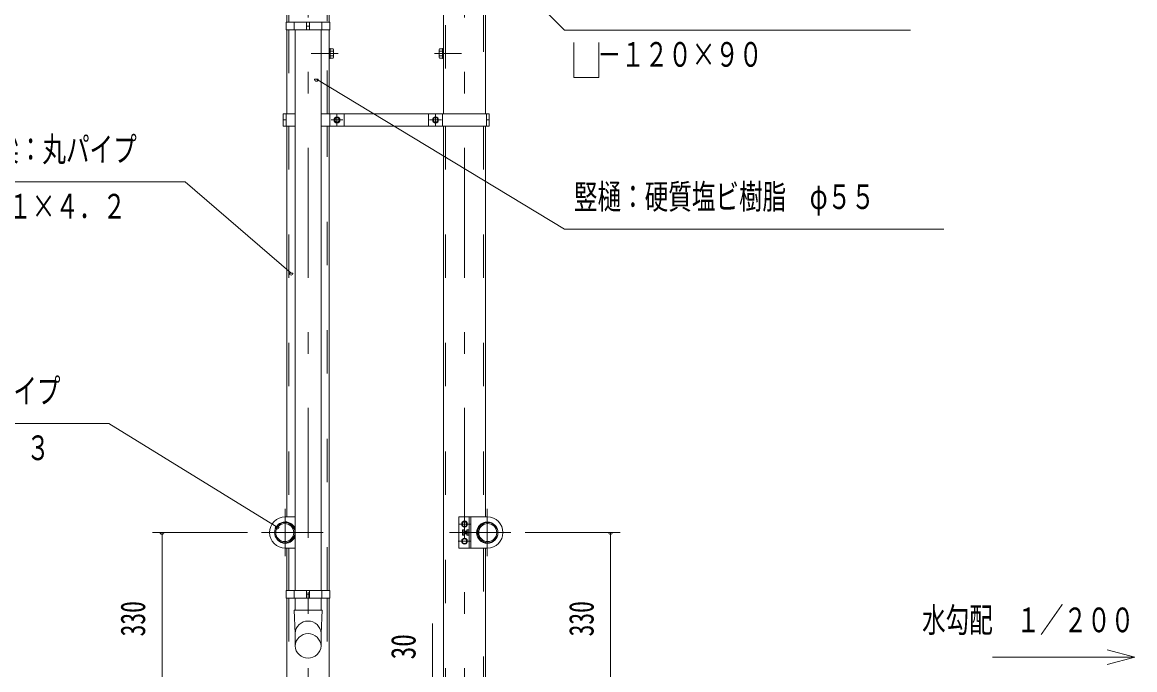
# Model space of a CAD drawing. Units: millimetres, scale not verified. Extents: x -31545 to 31552, y -14700 to 14700.
# Drawn here: x 18690 to 26903, y 1676 to 6454 of the extents above; entities that cross this region are included whole.
import ezdxf
from ezdxf.enums import TextEntityAlignment as Align

# ---------------------------------------------------------------- set-up
doc = ezdxf.new("R2010")
doc.units = ezdxf.units.MM
doc.header["$LTSCALE"] = 80
doc.linetypes.add('USER2', pattern=[10, 4, -6])
doc.linetypes.add('USER3', pattern=[24, 12, -5, 2, -5])
for name, color, linetype, lineweight in [('0-6_2-02BOLD', 7, 'Continuous', 18), ('0-7_2-12HIDDEN', 3, 'USER2', 18), ('0-8_2-22CENTER', 3, 'USER3', 18), ('0-9_2-42THIN', 4, 'Continuous', 18), ('0-A_2-52DIM', 3, 'Continuous', 18)]:
    doc.layers.add(name, color=color, linetype=linetype, lineweight=lineweight)
doc.styles.add('ＭＳ ゴシック', font='')
doc.styles.get('ＭＳ ゴシック').set_extended_font_data('MS Gothic')

msp = doc.modelspace()

# ---------------------------------------------------------------- linework, layer by layer
at = {"layer": '0-6_2-02BOLD'}
for p, q in [((21798.82, 7209.27), (21798.82, 5778.4)), ((20955.66, 6788.06), (20955.66, 6453.9)), ((20638.22, 6453.9), (20638.22, 6397.9)), ((20697.88, 6453.9), (20697.88, 6397.9)), ((20789.07, 6453.9), (20789.07, 6397.9)), ((20789.07, 6425.9), (20810.42, 6425.9)), ((20810.42, 6453.9), (20810.42, 6397.9)), ((20901.57, 6453.9), (20901.57, 6397.9)), ((20638.22, 6397.9), (20961.27, 6397.9)), ((20643.81, 6397.9), (20643.81, 5778.4)), ((20703.49, 6397.9), (20703.49, 2260.9)), ((20896.01, 2260.9), (20896.01, 6397.9)), ((20955.66, 5778.4), (20955.66, 6397.9)), ((20962.67, 6259.65), (20955.66, 6259.65)), ((20962.67, 6186.15), (20962.67, 6259.65)), ((21767.32, 6251.78), (21770.49, 6257.26)), ((21767.32, 6194.03), (21767.32, 6251.78)), ((21770.49, 6257.26), (21791.82, 6257.26)), ((20962.67, 6186.15), (20955.66, 6186.15)), ((20984, 6240.08), (20962.67, 6240.08)), ((20984, 6205.73), (20962.67, 6205.73)), ((20984, 6188.55), (20962.67, 6188.55)), ((20987.17, 6194.03), (20984, 6188.55)), ((21770.49, 6240.08), (21791.82, 6240.08)), ((21770.49, 6205.73), (21791.82, 6205.73)), ((21791.82, 6186.15), (21798.82, 6186.15)), ((20616.88, 5778.4), (20703.48, 5778.4)), ((20638.23, 5778.4), (20638.23, 5687.41)), ((22137.6, 5778.4), (20896.01, 5778.4)), ((20961.27, 5778.4), (20961.27, 5687.41)), ((20995.84, 5743.01), (21013.33, 5753.12)), ((21013.33, 5753.12), (21030.84, 5743.01)), ((21066.27, 5778.4), (21066.27, 5687.41)), ((21688.22, 5778.4), (21688.22, 5687.41)), ((21793.21, 5778.4), (21793.21, 5687.41)), ((22116.26, 5778.4), (22116.26, 5687.41)), ((20616.88, 5732.91), (20638.23, 5732.91)), ((20643.81, 5687.41), (20643.81, 2803.4)), ((20955.66, 2260.9), (20955.66, 5687.41)), ((21013.33, 5712.69), (21030.84, 5722.81)), ((21030.84, 5743.01), (21030.84, 5722.81)), ((21723.65, 5743.01), (21723.65, 5722.81)), ((21741.15, 5712.69), (21723.65, 5722.81)), ((21758.66, 5722.81), (21741.15, 5712.69)), ((21758.66, 5743.01), (21758.66, 5722.81)), ((21798.82, 5687.41), (21798.82, -532.1)), ((22110.68, 5687.41), (22110.68, 2803.4)), ((22137.6, 5732.91), (22116.26, 5732.91)), ((20631.75, 2803.4), (20703.49, 2803.4)), ((21989.75, 2803.4), (21989.75, 2572.4)), ((21954.75, 2771.11), (21937.25, 2761.01)), ((21937.25, 2761.01), (21937.25, 2740.8)), ((21972.25, 2761.01), (21954.75, 2771.11)), ((21954.75, 2645.11), (21937.25, 2635)), ((21937.25, 2635), (21937.25, 2614.8)), ((21940.75, 2670.75), (21942.51, 2667.7)), ((21942.51, 2698.01), (21954.75, 2698.01)), ((21942.51, 2677.8), (21954.75, 2677.8)), ((21942.51, 2667.7), (21954.75, 2667.7)), ((21954.75, 2667.7), (21954.75, 2708.11)), ((21972.25, 2698.4), (21954.75, 2698.4)), ((21972.25, 2677.4), (21954.75, 2677.4)), ((21972.25, 2635), (21954.75, 2645.11)), ((21972.25, 2705.05), (21974.01, 2708.11)), ((21974.01, 2708.11), (21989.75, 2708.11)), ((21974.01, 2698.01), (21989.75, 2698.01)), ((21974.01, 2677.8), (21989.75, 2677.8)), ((22048.54, 2698.4), (22044.7, 2698.4)), ((22048.54, 2677.4), (22044.7, 2677.4)), ((22048.54, 2677.41), (22048.54, 2698.4)), ((22052.04, 2694.9), (22048.54, 2698.4)), ((22048.54, 2677.41), (22052.04, 2680.9)), ((22052.04, 2694.9), (22052.04, 2680.9)), ((20631.75, 2572.4), (20703.49, 2572.4)), ((20643.82, 2572.4), (20643.82, 2260.9)), ((22122.74, 2572.4), (21912.75, 2572.4)), ((22110.67, 2572.4), (22110.68, -532.1)), ((20638.22, 2260.9), (20961.27, 2260.9)), ((20697.88, 2260.9), (20697.88, 2204.9)), ((20789.07, 2260.9), (20789.07, 2204.9)), ((20789.07, 2232.9), (20810.42, 2232.9)), ((20810.42, 2260.9), (20810.42, 2204.9)), ((20901.57, 2260.9), (20901.57, 2204.9)), ((20961.27, 2260.9), (20961.27, 2204.9)), ((20703.47, 2115.78), (20703.47, 2204.9)), ((20895.96, 2115.78), (20895.96, 2204.9)), ((20955.66, 2204.9), (20955.66, -532.1))]:
    msp.add_line(p, q, dxfattribs=at)
for points in [[(20248.61, 7504.7), (20643.81, 7344.93), (20643.81, 6453.9)], [(21798.82, 7209.27), (21954.75, 7447.9), (22110.68, 7344.93), (22110.68, 5778.4)], [(20638.22, 6453.9), (20961.27, 6453.9), (20961.27, 6397.9)], [(20987.17, 6194.03), (20987.17, 6251.78), (20984, 6257.26), (20962.67, 6257.26)], [(21791.82, 6186.15), (21791.82, 6259.65), (21798.82, 6259.65)], [(21767.32, 6194.03), (21770.49, 6188.55), (21791.82, 6188.55)], [(20616.88, 5778.4), (20616.88, 5687.41), (20703.48, 5687.41)], [(22137.6, 5778.4), (22137.6, 5687.41), (20896.01, 5687.41)], [(21758.66, 5743.01), (21741.15, 5753.12), (21723.65, 5743.01)], [(20995.84, 5743.01), (20995.84, 5722.81), (21013.33, 5712.69)], [(22122.74, 2803.4), (21912.75, 2803.4), (21912.75, 2572.4)], [(21972.25, 2761.01), (21972.25, 2740.8), (21954.74, 2730.69), (21937.25, 2740.8)], [(21972.25, 2635), (21972.25, 2614.8), (21954.74, 2604.69), (21937.25, 2614.8)], [(21940.75, 2670.75), (21940.75, 2705.05), (21942.51, 2708.11), (21954.75, 2708.11)], [(21972.25, 2705.05), (21972.25, 2670.75), (21974.01, 2667.7), (21989.75, 2667.7)], [(20638.22, 2260.9), (20638.22, 2204.9), (20961.27, 2204.9)], [(20643.81, 2204.9), (20643.81, -532.1), (20955.66, -532.1)], [(20696.48, 2115.79), (20703.49, 1941.96), (20703.49, 1851.51)], [(20895.98, 1851.51), (20895.98, 1941.96), (20902.98, 2115.79), (20696.48, 2115.79)]]:
    msp.add_lwpolyline(points, dxfattribs=at)
for centre, radius in [((21013.33, 5732.91), 21.88), ((21013.33, 5732.91), 17.15), ((21741.15, 5732.91), 21.88), ((21741.15, 5732.91), 17.15), ((20627.72, 2687.9), 74.72), ((20627.72, 2687.9), 66.67), ((21954.75, 2750.9), 21.88), ((21954.75, 2750.9), 17.15), ((22122.74, 2687.9), 78.75), ((22126.77, 2687.9), 74.72), ((22126.77, 2687.9), 66.67), ((21954.75, 2624.9), 21.88), ((21954.75, 2624.9), 17.15)]:
    msp.add_circle(centre, radius, dxfattribs=at)
for centre, radius, start, end in [((20973.92, 6248.67), 13.24, 319.56883, 0), ((21780.57, 6248.67), 13.24, 180, 220.43117), ((20973.92, 6197.14), 13.24, 0, 40.4283), ((20938.94, 6222.9), 48.23, 339.13568, 20.86429), ((21815.55, 6222.9), 48.23, 159.13571, 200.86432), ((21780.57, 6197.14), 13.24, 139.5717, 180), ((20631.75, 2687.9), 115.5, 90, 270), ((22122.74, 2687.9), 115.5, 270, 90), ((20631.75, 2687.9), 78.75, 24.35744, 335.64256), ((21948.85, 2703.06), 8.11, 180, 218.54623), ((21970.53, 2687.91), 29.79, 160.17088, 199.83133), ((21948.86, 2672.75), 8.11, 141.46857, 180), ((21980.35, 2703.06), 8.11, 180, 218.53143), ((22002.03, 2687.9), 29.79, 160.16867, 199.82912), ((21980.35, 2672.75), 8.11, 141.45377, 180), ((20799.74, 1938.53), 96.43, 3.55867, 176.44133), ((20799.74, 1845.52), 96.43, 3.55867, 176.44133), ((20799.74, 1857.5), 96.44, 183.56303, 356.43697)]:
    msp.add_arc(centre, radius, start, end, dxfattribs=at)
at = {"layer": '0-7_2-12HIDDEN'}
for p, q in [((20658.51, 7354.66), (20658.51, 6453.9)), ((22095.98, 7354.67), (22095.98, 5778.4)), ((21813.53, 7231.92), (21813.53, 5778.4)), ((20940.96, 6782.72), (20940.96, 6453.9)), ((20658.51, 6397.9), (20658.51, 5778.4)), ((20940.96, 5778.4), (20940.96, 6397.9)), ((20658.51, 5687.41), (20658.51, 2803.4)), ((20940.96, 2260.9), (20940.96, 5687.41)), ((21813.53, 5687.41), (21813.53, -532.1)), ((22095.98, 5687.41), (22095.98, 2803.4)), ((22000.95, 2803.4), (22000.95, 2572.4)), ((20658.52, 2572.4), (20658.52, 2260.9)), ((22095.97, 2572.4), (22095.98, -532.1)), ((20658.51, 2204.9), (20658.51, -532.1)), ((20940.96, 2204.9), (20940.96, -532.1))]:
    msp.add_line(p, q, dxfattribs=at)
at = {"layer": '0-8_2-22CENTER'}
for p, q in [((20799.74, 7447.9), (20799.74, -1302.1)), ((21954.75, 7447.9), (21954.75, -1302.1)), ((21022.17, 6222.9), (20822.67, 6222.9)), ((21732.32, 6222.9), (21931.82, 6222.9)), ((21013.33, 5776.65), (21013.33, 5689.16)), ((21741.15, 5776.65), (21741.15, 5689.16)), ((20969.58, 5732.91), (21057.09, 5732.91)), ((21784.9, 5732.91), (21697.39, 5732.91)), ((20631.75, 2862.9), (20631.75, 2512.9)), ((22122.74, 2862.9), (22122.74, 2512.9)), ((21998.5, 2750.9), (21910.99, 2750.9)), ((20456.75, 2687.9), (20911.74, 2687.9)), ((22297.74, 2687.9), (21842.75, 2687.9)), ((21998.5, 2624.9), (21908.71, 2624.9))]:
    msp.add_line(p, q, dxfattribs=at)
at = {"layer": '0-9_2-42THIN'}
for p, q in [((21954.75, 2695.6), (21972.25, 2695.6)), ((21954.75, 2680.2), (21972.25, 2680.2)), ((22044.37, 2695.6), (22051.34, 2695.6)), ((22044.37, 2680.2), (22051.34, 2680.2))]:
    msp.add_line(p, q, dxfattribs=at)
at = {"layer": '0-A_2-52DIM'}
for p, q in [((22692.6, 6396.09), (21604.05, 7500.38)), ((22692.6, 6396.09), (25247.6, 6396.09)), ((20875.2, 6033), (20847.2, 6033)), ((22692.6, 4926.09), (20861.2, 6033)), ((22692.6, 4926.09), (25492.6, 4926.09)), ((20688.46, 4602.32), (20660.46, 4602.32)), ((19329.74, 3492.9), (17369.74, 3492.9)), ((19329.74, 3492.9), (20571.41, 2728.79)), ((20585.41, 2728.79), (20557.41, 2728.79)), ((20351.75, 2687.9), (19651.75, 2687.9)), ((19735.74, 2687.9), (19707.74, 2687.9)), ((19721.74, 2687.9), (19721.74, 1532.9)), ((22402.74, 2687.9), (23102.74, 2687.9)), ((23046.74, 2687.9), (23018.74, 2687.9)), ((23032.75, 2687.9), (23032.75, 1532.9)), ((21718.19, 1445.03), (21718.19, 2015.9)), ((26902.66, 1767.69), (26699.82, 1822.04)), ((26902.66, 1767.69), (25852.67, 1767.69)), ((26902.66, 1767.69), (26699.82, 1713.33))]:
    msp.add_line(p, q, dxfattribs=at)
for points in [[(22762.6, 6303.61), (22762.6, 6046.09), (22946.9, 6046.09), (22946.9, 6303.61)], [(17932.34, 5275.48), (19892.34, 5275.48), (20674.46, 4602.32)]]:
    msp.add_lwpolyline(points, dxfattribs=at)
for centre in [(20861.2, 6033), (20674.46, 4602.32), (20571.41, 2728.79), (19721.74, 2687.9), (23032.74, 2687.9)]:
    msp.add_arc(centre, 14, 180, 0, dxfattribs=at)

# ---------------------------------------------------------------- texts
at = {"layer": '0-A_2-52DIM', "color": 7, "style": 'ＭＳ ゴシック', "width": 0.7}
for s, p in [('\u3000－１２０×９０', (22762.6, 6070.96)), ('柱・梁：丸パイプ', (18142.34, 5370.36)), ('竪樋：硬質塩ビ樹脂\u3000φ５５', (22762.6, 5020.97)), ('φ８９．１×４．２', (17932.34, 4950.35)), ('車止め：丸パイプ', (17579.74, 3587.78)), ('φ４２．７×２．３', (17369.74, 3167.77)), ('水勾配\u3000１／２００', (25332.52, 1897.56))]:
    msp.add_text(s, height=182.3, dxfattribs=at).set_placement(p, align=Align.BOTTOM_LEFT)
at = {"layer": '0-A_2-52DIM', "color": 7, "style": 'ＭＳ ゴシック'}
for s, width, p in [('330', 0.7, (19651.75, 1921.65)), ('330', 0.7, (22962.75, 1921.65)), ('30', 0.75, (21648.19, 1752.26))]:
    msp.add_text(s, height=182.3, rotation=90, dxfattribs=dict(at, width=width)).set_placement(p, align=Align.BOTTOM_LEFT)

doc.saveas('drawing.dxf')
